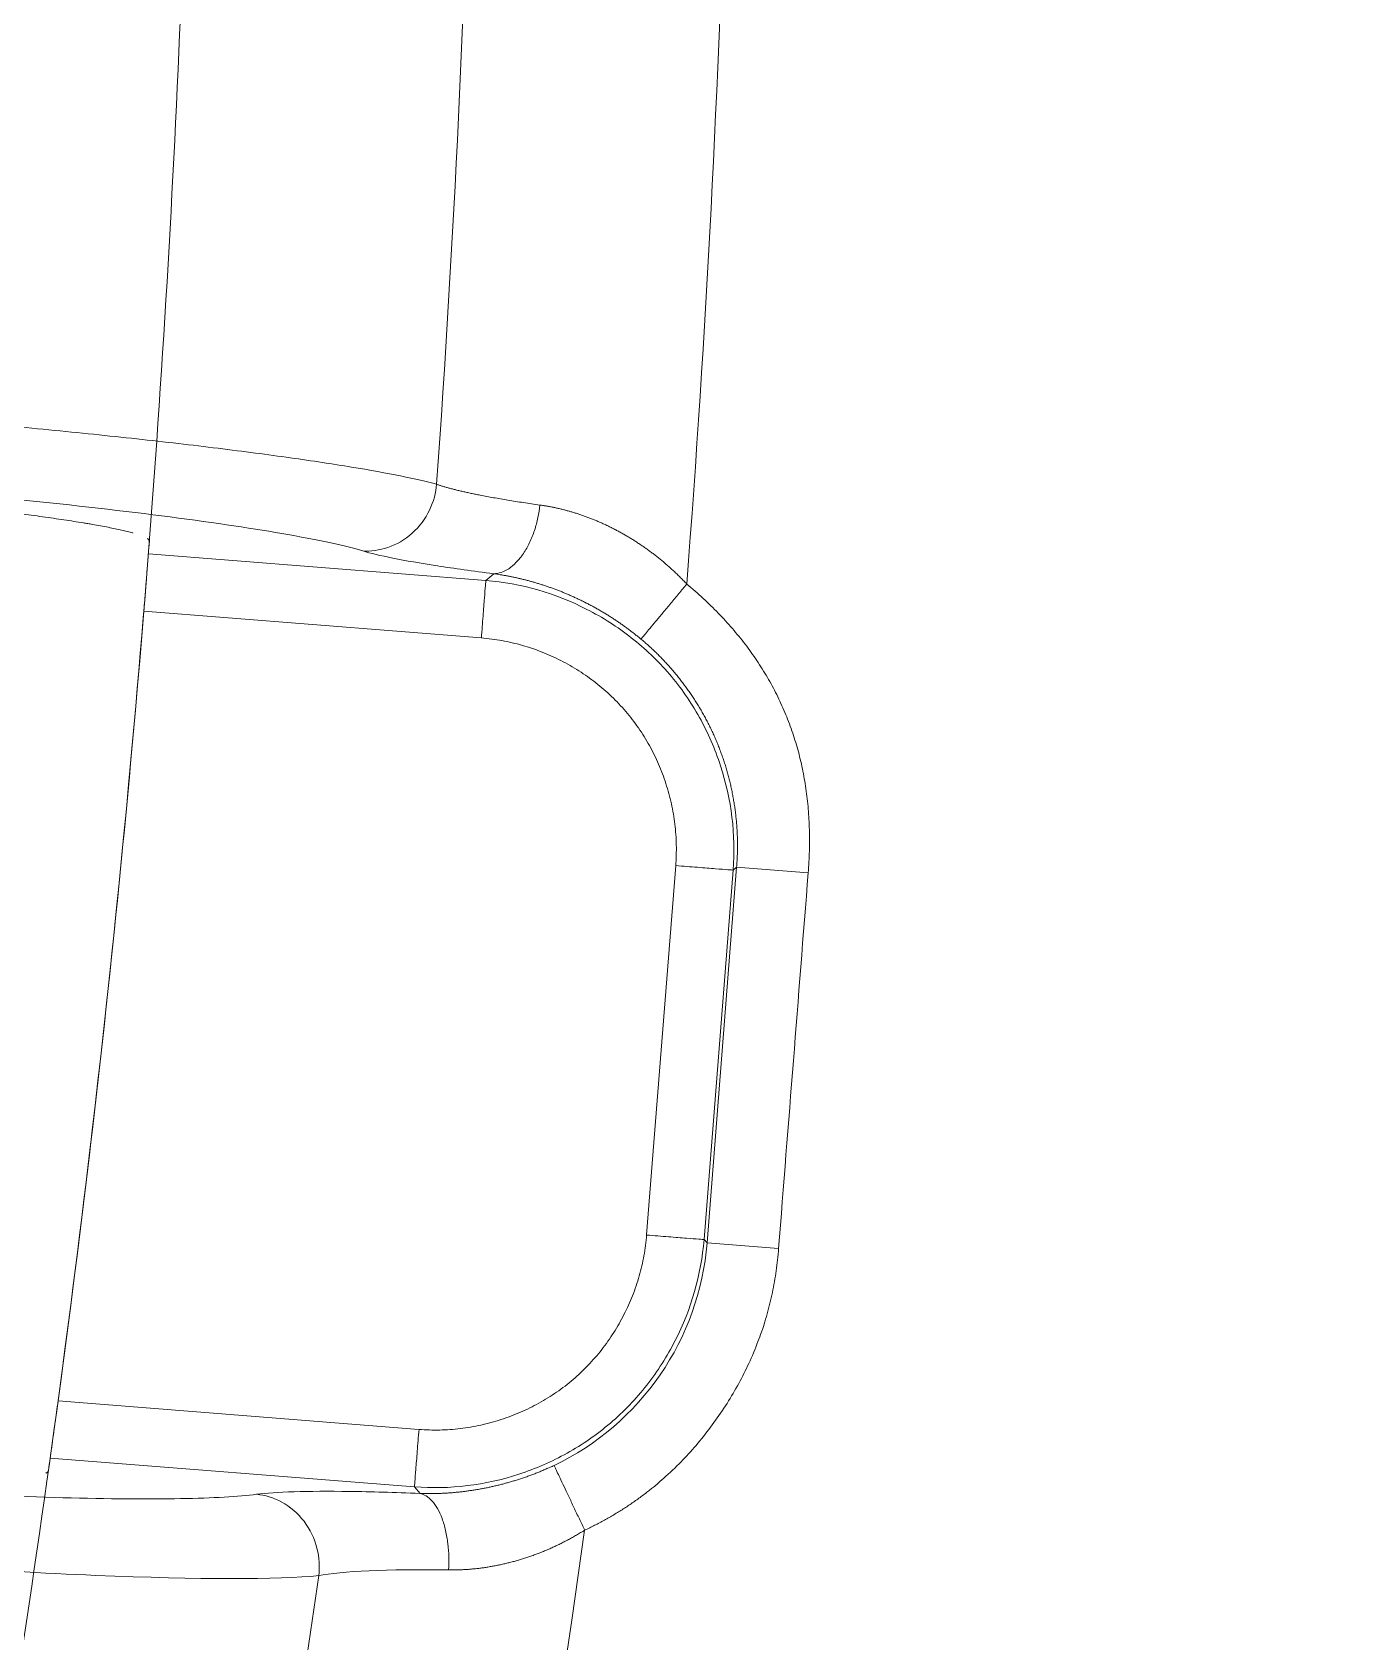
# Model space of a CAD drawing. Header units: millimetres. Extents: x 54 to 845, y 135 to 830.
# Drawn here: x 730.67 to 745.24, y 424.56 to 442.45 of the extents above; entities that cross this region are included whole.
import ezdxf

# ---------------------------------------------------------------- set-up
doc = ezdxf.new("R2010")
doc.units = ezdxf.units.MM
doc.layers.add('core', color=7, linetype='Continuous', lineweight=20)
doc.layers.add('part', color=7, linetype='Continuous', lineweight=20)

# ---------------------------------------------------------------- blocks, each defined once
blk = doc.blocks.new('电热管')
at = {"layer": 'part', "color": 6, "lineweight": 18}
blk.add_open_spline([(-1.624, 8.502), (-2.27, 9.47), (-3.712, 11.217), (-6.387, 13.321), (-9.315, 14.84), (-12.344, 15.8), (-15.328, 16.261), (-18.157, 16.3), (-20.753, 16.017), (-23.269, 15.461), (-25.688, 14.645), (-28.063, 13.55), (-30.646, 12.028), (-33.388, 9.916), (-36.122, 7.111), (-38.455, 3.936), (-40.355, 0.466), (-41.793, -3.236), (-42.76, -7.102), (-43.248, -11.063), (-43.262, -15.053), (-42.818, -19.01), (-41.935, -22.885), (-40.635, -26.64), (-38.94, -30.243), (-36.873, -33.654), (-34.2, -37.19), (-30.826, -40.713), (-26.685, -44.036), (-22.162, -46.813), (-17.326, -49.01), (-12.253, -50.613), (-7.023, -51.606), (-1.718, -51.986), (3.587, -51.767), (8.832, -50.96), (13.962, -49.588), (18.923, -47.674), (24.445, -44.841), (30.298, -40.813), (36.111, -35.344), (41.059, -29.085), (45.052, -22.172), (48.037, -14.76), (49.962, -7.007), (50.822, 0.927), (50.618, 8.9), (49.377, 16.783), (47.132, 24.448), (43.936, 31.769), (39.861, 38.634), (34.978, 44.942), (29.378, 50.62), (23.139, 55.596), (16.358, 59.813), (9.136, 63.224), (1.575, 65.786), (-6.218, 67.49), (-14.149, 68.318), (-22.126, 68.277), (-30.058, 67.378), (-37.85, 65.635), (-45.414, 63.083), (-52.669, 59.761), (-59.537, 55.71), (-65.96, 50.985), (-71.876, 45.635), (-77.232, 39.718), (-81.982, 33.303), (-86.081, 26.454), (-89.496, 19.244), (-92.209, 11.746), (-94.197, 4.026), (-95.45, -3.848), (-95.971, -11.808), (-95.754, -19.784), (-94.807, -27.707), (-93.15, -35.511), (-90.8, -43.132), (-87.78, -50.508), (-84.124, -57.59), (-79.863, -64.327), (-75.028, -70.669), (-69.666, -76.573), (-63.171, -82.602), (-55.397, -88.494), (-46.258, -93.932), (-36.577, -98.326), (-26.471, -101.627), (-16.065, -103.819), (-5.481, -104.873), (5.154, -104.793), (15.718, -103.595), (26.093, -101.291), (36.172, -97.928), (45.854, -93.547), (55.037, -88.194), (63.635, -81.943), (71.56, -74.861), (78.735, -67.024), (85.102, -58.523), (90.603, -49.44), (95.193, -39.863), (98.842, -29.887), (101.515, -19.606), (103.196, -9.118), (103.883, 1.478), (103.571, 12.089), (102.27, 22.621), (100.007, 32.989), (96.799, 43.107), (92.677, 52.889), (87.69, 62.259), (81.881, 71.14), (75.299, 79.461), (68.01, 87.164), (60.071, 94.194), (51.542, 100.497), (42.497, 106.035), (33.006, 110.771), (23.142, 114.667), (12.983, 117.703), (2.607, 119.867), (-7.913, 121.143), (-18.501, 121.527), (-29.085, 121.027), (-39.592, 119.65), (-49.948, 117.404), (-60.083, 114.315), (-69.931, 110.412), (-79.425, 105.718), (-88.504, 100.271), (-97.117, 94.116), (-105.209, 87.292), (-112.73, 79.84), (-119.637, 71.817), (-125.892, 63.277), (-131.456, 54.274), (-136.295, 44.864), (-140.391, 35.11), (-143.723, 25.073), (-146.268, 14.809), (-148.021, 4.379), (-148.977, -6.154), (-149.132, -16.728), (-148.485, -27.282), (-147.048, -37.755), (-144.836, -48.09), (-141.861, -58.229), (-138.14, -68.117), (-133.702, -77.703), (-128.575, -86.94), (-122.786, -95.776), (-116.366, -104.165), (-109.358, -112.066), (-101.802, -119.442), (-93.737, -126.253), (-85.205, -132.465), (-76.255, -138.056), (-66.933, -142.999), (-57.284, -147.27), (-47.357, -150.849), (-37.207, -153.725), (-26.882, -155.888), (-16.433, -157.326), (-5.913, -158.034), (4.628, -158.017), (15.141, -157.279), (25.58, -155.824), (35.894, -153.657), (46.037, -150.796), (55.963, -147.258), (65.627, -143.061), (74.983, -138.222), (84.593, -132.408), (94.326, -125.5), (104.016, -117.392), (113.029, -108.539), (121.317, -99.004), (128.834, -88.852), (135.529, -78.143), (141.367, -66.947), (146.321, -55.338), (150.363, -43.383), (153.471, -31.154), (155.636, -18.725), (156.848, -6.166), (157.099, 6.446), (156.397, 19.037), (154.751, 31.537), (152.169, 43.874), (148.675, 55.981), (144.292, 67.794), (139.042, 79.248), (132.96, 90.281), (126.088, 100.837), (118.46, 110.857), (110.122, 120.289), (101.179, 129.036), (91.806, 136.972), (82.202, 144.01), (72.528, 150.153), (62.872, 155.45), (53.314, 159.954), (45.026, 163.277), (38.059, 165.708), (32.384, 167.474), (26.537, 169.084), (20.175, 170.601), (12.966, 172.027), (4.823, 173.269), (-4.25, 174.204), (-13.494, 174.662), (-22.773, 174.64), (-31.956, 174.163), (-41.657, 173.144), (-51.835, 171.5), (-62.44, 169.147), (-73.41, 165.997), (-84.669, 161.964), (-96.131, 156.972), (-107.697, 150.949), (-118.575, 144.242), (-128.704, 136.994), (-138.056, 129.351), (-147.148, 120.864), (-155.885, 111.517), (-164.174, 101.315), (-171.922, 90.267), (-179.028, 78.392), (-185.38, 65.72), (-190.576, 53.033), (-194.706, 40.493), (-197.076, 31.307), (-198.427, 24.992), (-199.044, 21.83), (-199.557, 18.964), (-199.963, 16.469), (-200.312, 14.167), (-200.522, 12.66), (-200.625, 11.885)], degree=3, knots=[0, 0, 0, 0, 0.001584, 0.003143, 0.004662, 0.006125, 0.007517, 0.008823, 0.010028, 0.011121, 0.012381, 0.013552, 0.014733, 0.01652, 0.018321, 0.020134, 0.021952, 0.023778, 0.025612, 0.027449, 0.029286, 0.031118, 0.032944, 0.034772, 0.036604, 0.038441, 0.040279, 0.042726, 0.045167, 0.047603, 0.050047, 0.052495, 0.054945, 0.057393, 0.059835, 0.062274, 0.064718, 0.067166, 0.069616, 0.073287, 0.076953, 0.080614, 0.084284, 0.087957, 0.09163, 0.095298, 0.098961, 0.102631, 0.106304, 0.109978, 0.113651, 0.117318, 0.120984, 0.124656, 0.128331, 0.132005, 0.135679, 0.139349, 0.143016, 0.146686, 0.15036, 0.154035, 0.15771, 0.161382, 0.165052, 0.16872, 0.172392, 0.176066, 0.179741, 0.183415, 0.187088, 0.190759, 0.194427, 0.198098, 0.201771, 0.205445, 0.209119, 0.212792, 0.216465, 0.220134, 0.223803, 0.227473, 0.231146, 0.234819, 0.238492, 0.243388, 0.248282, 0.253171, 0.258063, 0.262957, 0.267852, 0.272747, 0.27764, 0.282531, 0.287419, 0.29231, 0.297203, 0.302096, 0.306988, 0.311879, 0.316768, 0.321655, 0.326544, 0.331434, 0.336325, 0.341215, 0.346103, 0.35099, 0.355875, 0.360761, 0.365648, 0.370535, 0.375423, 0.380309, 0.385194, 0.390077, 0.394959, 0.399842, 0.404726, 0.40961, 0.414494, 0.419377, 0.424258, 0.429138, 0.434016, 0.438896, 0.443776, 0.448656, 0.453536, 0.458415, 0.463293, 0.468169, 0.473043, 0.477919, 0.482795, 0.487671, 0.492547, 0.497421, 0.502295, 0.507168, 0.512038, 0.516909, 0.52178, 0.526652, 0.531523, 0.536393, 0.541263, 0.546132, 0.550999, 0.555864, 0.560731, 0.565597, 0.570463, 0.575329, 0.580194, 0.585059, 0.589922, 0.594783, 0.599644, 0.604505, 0.609366, 0.614227, 0.619087, 0.623947, 0.628806, 0.633663, 0.638519, 0.643374, 0.64823, 0.653085, 0.65794, 0.662795, 0.667649, 0.672502, 0.677354, 0.683173, 0.688992, 0.694811, 0.70063, 0.706448, 0.712265, 0.718081, 0.723895, 0.729707, 0.735518, 0.74133, 0.747141, 0.752951, 0.758761, 0.764568, 0.770373, 0.776177, 0.781981, 0.787785, 0.793589, 0.799391, 0.805192, 0.810991, 0.816788, 0.822479, 0.827964, 0.833244, 0.838318, 0.843187, 0.84785, 0.850661, 0.853392, 0.856069, 0.859047, 0.862435, 0.866232, 0.870436, 0.875046, 0.879026, 0.883265, 0.88776, 0.892511, 0.897517, 0.902776, 0.908287, 0.914047, 0.920055, 0.926309, 0.931706, 0.937271, 0.943002, 0.948897, 0.954953, 0.96117, 0.967545, 0.974076, 0.980758, 0.986489, 0.992324, 0.99387, 0.995421, 0.99678, 0.997896, 0.998918, 1, 1, 1, 1], dxfattribs=at)

msp = doc.modelspace()

# ---------------------------------------------------------------- linework, layer by layer
at = {"layer": 'core', "lineweight": 13}
for p, q in [((731.961, 436.65), (735.712, 436.355)), ((735.712, 436.355), (735.8, 436.43)), ((738.46, 433.136), (738.137, 429.03)), ((738.17, 428.992), (738.499, 433.169)), ((738.499, 433.169), (738.46, 433.136)), ((739.294, 433.106), (738.499, 433.169)), ((738.137, 429.03), (738.17, 428.992)), ((738.17, 428.992), (738.965, 428.929)), ((734.918, 426.282), (730.87, 426.601)), ((734.981, 426.208), (734.918, 426.282))]:
    msp.add_line(p, q, dxfattribs=at)
at = {"layer": 'core', "lineweight": 18}
for p, q in [((735.661, 435.717), (731.911, 436.012)), ((737.499, 429.081), (737.822, 433.186)), ((730.958, 427.236), (734.968, 426.92))]:
    msp.add_line(p, q, dxfattribs=at)
for centre, radius, start, end in [((559.684, 454.996), 201.12, 180, 0), ((567.288, 449.448), 165.17, 352.27152, 355.33421)]:
    msp.add_arc(centre, radius, start, end, dxfattribs=at)
at = {"layer": 'core', "lineweight": 13}
for points, knots in [([(737.945, 436.315), (738.372, 441.877), (738.527, 447.462), (738.298, 458.609), (737.916, 464.171), (736.944, 472.446), (736.36, 476.566), (735.63, 480.651), (735.111, 483.366), (734.836, 484.718), (733.381, 491.458), (731.965, 496.773), (729.464, 504.648), (728.567, 507.257), (726.648, 512.439), (725.625, 515.013), (722.365, 522.679), (719.937, 527.715), (711.964, 542.427), (699.488, 560.997), (683.733, 576.934), (666.633, 591.286), (657.409, 597.67), (642.854, 605.874), (637.884, 608.38), (631.526, 611.225), (630.247, 611.779), (627.676, 612.859), (623.8, 614.435), (619.876, 615.877), (615.931, 617.226), (614.612, 617.661), (611.97, 618.498), (607.997, 619.707), (598.664, 622.204), (590.56, 623.791), (585.114, 624.608)], [0, 0, 0, 0, 0.0625, 0.0625, 0.125, 0.125, 0.15625, 0.171875, 0.171875, 0.1875, 0.1875, 0.25, 0.25, 0.28125, 0.28125, 0.3125, 0.3125, 0.375, 0.375, 0.5, 0.625, 0.625, 0.75, 0.75, 0.8125, 0.8125, 0.828125, 0.828125, 0.84375, 0.875, 0.875, 0.890625, 0.890625, 0.90625, 0.9375, 1, 1, 1, 1]), ([(735.165, 437.424), (735.554, 442.859), (735.678, 448.315), (735.405, 459.208), (735.007, 464.644), (734.023, 472.737), (733.435, 476.768), (732.705, 480.766), (732.187, 483.423), (731.913, 484.748), (731.043, 488.708), (730.402, 491.33), (728.996, 496.541), (728.23, 499.13), (724.094, 511.998), (719.792, 522.042), (709.384, 541.147), (691.066, 568.333), (665.69, 589.653), (637.352, 605.735), (627.412, 610.221), (606.891, 617.346), (596.31, 619.984), (585.583, 621.649)], [0, 0, 0, 0, 0.0625, 0.0625, 0.125, 0.125, 0.15625, 0.171875, 0.171875, 0.1875, 0.1875, 0.21875, 0.21875, 0.25, 0.25, 0.375, 0.375, 0.5, 0.75, 0.75, 0.875, 0.875, 1, 1, 1, 1]), ([(735.165, 437.424), (734.95, 437.483), (734.468, 437.58), (733.559, 437.718), (732.752, 437.824), (731.844, 437.929), (730.865, 438.03), (729.836, 438.126), (728.423, 438.243), (726.652, 438.363), (725.374, 438.422), (723.656, 438.478), (722.777, 438.473), (722.334, 438.424)], [0, 0, 0, 0, 0.125, 0.1875, 0.25, 0.3125, 0.375, 0.4375, 0.5, 0.625, 0.75, 0.75, 1, 1, 1, 1]), ([(734.343, 436.683), (734.432, 436.678), (734.625, 436.7), (734.908, 436.863), (735.106, 437.132), (735.157, 437.331), (735.165, 437.424)], [0, 0, 0, 0, 0.247789, 0.498489, 0.74919, 1, 1, 1, 1]), ([(735.8, 436.43), (735.826, 436.431), (735.853, 436.435), (735.909, 436.454), (735.938, 436.467), (735.995, 436.505), (736.023, 436.529), (736.078, 436.585), (736.105, 436.618), (736.155, 436.692), (736.178, 436.733), (736.219, 436.819), (736.237, 436.865), (736.268, 436.958), (736.281, 437.006), (736.301, 437.101), (736.308, 437.148), (736.313, 437.193)], [0, 0, 0, 0, 0.125, 0.125, 0.25, 0.25, 0.375, 0.375, 0.5, 0.5, 0.625, 0.625, 0.75, 0.75, 0.875, 0.875, 1, 1, 1, 1]), ([(735.662, 435.716), (735.668, 435.801), (735.675, 435.883), (735.686, 436.033), (735.692, 436.101), (735.701, 436.215), (735.704, 436.262), (735.71, 436.328), (735.711, 436.348), (735.712, 436.355)], [0, 0, 0, 0, 0.25, 0.25, 0.5, 0.5, 0.75, 0.75, 1, 1, 1, 1]), ([(738.46, 433.136), (738.491, 433.528), (738.416, 434.121), (738.102, 434.842), (737.767, 435.327), (737.34, 435.734), (736.678, 436.156), (736.104, 436.323), (735.712, 436.355)], [0, 0, 0, 0, 0.25, 0.375, 0.5, 0.625, 0.75, 1, 1, 1, 1]), ([(737.436, 435.703), (737.439, 435.707), (737.444, 435.713), (737.46, 435.733), (737.471, 435.746), (737.499, 435.779), (737.515, 435.799), (737.555, 435.846), (737.577, 435.873), (737.626, 435.932), (737.652, 435.963), (737.708, 436.03), (737.737, 436.066), (737.797, 436.137), (737.827, 436.173), (737.887, 436.245), (737.917, 436.281), (737.945, 436.315)], [0, 0, 0, 0, 0.125, 0.125, 0.25, 0.25, 0.375, 0.375, 0.5, 0.5, 0.625, 0.625, 0.75, 0.75, 0.875, 0.875, 1, 1, 1, 1]), ([(738.499, 433.169), (738.499, 433.178), (738.501, 433.197), (738.503, 433.226), (738.504, 433.254), (738.506, 433.282), (738.507, 433.311), (738.508, 433.339), (738.508, 433.368), (738.508, 433.396), (738.508, 433.425), (738.508, 433.454), (738.507, 433.482), (738.507, 433.511), (738.506, 433.539), (738.504, 433.568), (738.502, 433.597), (738.501, 433.625), (738.498, 433.654), (738.496, 433.683), (738.493, 433.711), (738.49, 433.74), (738.487, 433.768), (738.482, 433.807), (738.475, 433.854), (738.466, 433.91), (738.456, 433.967), (738.445, 434.023), (738.433, 434.078), (738.42, 434.134), (738.405, 434.189), (738.39, 434.243), (738.374, 434.298), (738.357, 434.351), (738.338, 434.405), (738.319, 434.458), (738.299, 434.51), (738.278, 434.562), (738.256, 434.614), (738.233, 434.665), (738.209, 434.716), (738.184, 434.766), (738.158, 434.815), (738.131, 434.864), (738.104, 434.912), (738.076, 434.96), (738.046, 435.007), (738.016, 435.054), (737.986, 435.1), (737.954, 435.145), (737.921, 435.189), (737.888, 435.233), (737.854, 435.276), (737.82, 435.319), (737.784, 435.361), (737.748, 435.402), (737.711, 435.442), (737.674, 435.482), (737.636, 435.521), (737.597, 435.559), (737.558, 435.596), (737.518, 435.633), (737.477, 435.668), (737.45, 435.692), (737.436, 435.703)], [0, 0, 0, 0, 0.009946, 0.019899, 0.029859, 0.039826, 0.0498, 0.059782, 0.06977, 0.079766, 0.089769, 0.099779, 0.109796, 0.11982, 0.129852, 0.13989, 0.149936, 0.15999, 0.17005, 0.180118, 0.190192, 0.200275, 0.210364, 0.220461, 0.240539, 0.260586, 0.280601, 0.300586, 0.320539, 0.340461, 0.360352, 0.380212, 0.400042, 0.419841, 0.439609, 0.459347, 0.479054, 0.498731, 0.518378, 0.537995, 0.557582, 0.577138, 0.596665, 0.616162, 0.63563, 0.655067, 0.674476, 0.693855, 0.713204, 0.732525, 0.751816, 0.771079, 0.790312, 0.809517, 0.828693, 0.84784, 0.866959, 0.886049, 0.905111, 0.924145, 0.943151, 0.962128, 0.981078, 1, 1, 1, 1]), ([(738.46, 433.136), (738.454, 433.136), (738.434, 433.138), (738.367, 433.143), (738.321, 433.147), (738.207, 433.156), (738.139, 433.161), (737.989, 433.173), (737.907, 433.18), (737.822, 433.186)], [0, 0, 0, 0, 0.25, 0.25, 0.5, 0.5, 0.75, 0.75, 1, 1, 1, 1]), ([(734.918, 426.282), (735.31, 426.251), (735.904, 426.326), (736.624, 426.64), (737.109, 426.975), (737.516, 427.401), (737.938, 428.064), (738.105, 428.638), (738.137, 429.03)], [0, 0, 0, 0, 0.25, 0.375, 0.5, 0.625, 0.75, 1, 1, 1, 1]), ([(737.499, 429.08), (737.583, 429.074), (737.666, 429.067), (737.815, 429.055), (737.883, 429.05), (737.997, 429.041), (738.044, 429.037), (738.11, 429.032), (738.131, 429.031), (738.137, 429.03)], [0, 0, 0, 0, 0.25, 0.25, 0.5, 0.5, 0.75, 0.75, 1, 1, 1, 1]), ([(734.918, 426.282), (734.919, 426.288), (734.92, 426.308), (734.926, 426.375), (734.929, 426.421), (734.938, 426.535), (734.944, 426.603), (734.955, 426.753), (734.962, 426.835), (734.969, 426.92)], [0, 0, 0, 0, 0.25, 0.25, 0.5, 0.5, 0.75, 0.75, 1, 1, 1, 1]), ([(736.47, 426.52), (736.472, 426.516), (736.475, 426.509), (736.486, 426.486), (736.493, 426.471), (736.512, 426.431), (736.523, 426.408), (736.549, 426.352), (736.564, 426.321), (736.597, 426.252), (736.614, 426.215), (736.652, 426.136), (736.671, 426.094), (736.711, 426.01), (736.731, 425.967), (736.771, 425.883), (736.791, 425.841), (736.81, 425.8)], [0, 0, 0, 0, 0.125, 0.125, 0.25, 0.25, 0.375, 0.375, 0.5, 0.5, 0.625, 0.625, 0.75, 0.75, 0.875, 0.875, 1, 1, 1, 1]), ([(721.01, 426.41), (721.224, 426.349), (721.703, 426.248), (722.612, 426.102), (723.42, 425.988), (724.331, 425.874), (725.31, 425.764), (726.34, 425.659), (727.754, 425.529), (729.525, 425.393), (730.803, 425.322), (732.522, 425.251), (733.406, 425.249), (733.855, 425.295)], [0, 0, 0, 0, 0.125, 0.1875, 0.25, 0.3125, 0.375, 0.4375, 0.5, 0.625, 0.75, 0.75, 1, 1, 1, 1]), ([(733.855, 425.295), (733.866, 425.39), (733.862, 425.495), (733.808, 425.706), (733.759, 425.81), (733.623, 425.988), (733.536, 426.061), (733.353, 426.162), (733.255, 426.19), (733.164, 426.199)], [0, 0, 0, 0, 0.25, 0.25, 0.5, 0.5, 0.75, 0.75, 1, 1, 1, 1]), ([(734.981, 426.208), (735.003, 426.204), (735.025, 426.195), (735.07, 426.168), (735.092, 426.149), (735.134, 426.102), (735.155, 426.074), (735.193, 426.008), (735.21, 425.97), (735.241, 425.888), (735.254, 425.843), (735.275, 425.749), (735.284, 425.7), (735.295, 425.601), (735.299, 425.551), (735.301, 425.453), (735.3, 425.405), (735.297, 425.359)], [0, 0, 0, 0, 0.125, 0.125, 0.25, 0.25, 0.375, 0.375, 0.5, 0.5, 0.625, 0.625, 0.75, 0.75, 0.875, 0.875, 1, 1, 1, 1]), ([(544.151, 284.991), (554.722, 282.917), (571.16, 281.418), (593.183, 282.814), (615.535, 286.654), (641.937, 295.58), (671.446, 312.977), (692.31, 332.042), (706.513, 349.65), (718.878, 368.67), (730.191, 393.598), (735.324, 415.146), (736.81, 425.8)], [0, 0, 0, 0, 0.120514, 0.183763, 0.247011, 0.373509, 0.500006, 0.626503, 0.689752, 0.753001, 0.879498, 1, 1, 1, 1]), ([(545.583, 287.622), (556.272, 285.59), (567.169, 284.704), (588.912, 285.181), (599.758, 286.545), (620.933, 291.482), (631.263, 295.054), (650.974, 304.201), (679.12, 320.929), (701.326, 345.643), (717.912, 373.644), (722.503, 383.527), (729.697, 403.989), (732.3, 414.568), (733.855, 425.295)], [0, 0, 0, 0, 0.125, 0.125, 0.25, 0.25, 0.375, 0.375, 0.5, 0.75, 0.75, 0.875, 0.875, 1, 1, 1, 1])]:
    msp.add_open_spline(points, degree=3, knots=knots, dxfattribs=at)
for points, degree in [([(356.605, 454.996), (356.605, 451.674), (356.769, 445.028), (357.502, 435.083), (358.723, 425.187), (360.427, 415.362), (362.612, 405.633), (365.272, 396.022), (368.4, 386.554), (371.988, 377.25), (376.029, 368.134), (380.513, 359.227), (385.428, 350.551), (390.762, 342.127), (396.504, 333.974), (402.639, 326.113), (409.152, 318.562), (416.028, 311.341), (423.25, 304.465), (430.8, 297.952), (438.662, 291.817), (446.814, 286.075), (455.239, 280.74), (463.915, 275.825), (472.822, 271.342), (481.938, 267.301), (491.241, 263.712), (500.71, 260.584), (510.32, 257.925), (520.049, 255.74), (529.874, 254.035), (539.771, 252.815), (549.715, 252.081), (559.684, 251.836), (569.653, 252.081), (579.597, 252.815), (589.494, 254.035), (599.319, 255.74), (609.048, 257.925), (618.658, 260.584), (628.127, 263.712), (637.43, 267.301), (646.546, 271.342), (655.453, 275.825), (664.129, 280.74), (672.554, 286.075), (680.706, 291.817), (688.567, 297.952), (696.118, 304.465), (703.34, 311.341), (710.216, 318.562), (716.729, 326.113), (722.864, 333.974), (728.605, 342.127), (733.94, 350.551), (738.855, 359.227), (743.339, 368.134), (747.379, 377.25), (750.968, 386.554), (754.096, 396.022), (756.756, 405.633), (758.94, 415.362), (760.645, 425.187), (761.866, 435.083), (762.599, 445.028), (762.763, 451.674), (762.763, 454.996)], 3), ([(737.945, 436.315), (739.452, 435.063), (739.294, 433.106)], 2), ([(738.965, 428.929), (739.075, 430.321), (739.185, 431.714), (739.294, 433.106)], 3), ([(738.965, 428.929), (738.888, 427.925), (737.719, 426.227), (736.81, 425.8)], 2), ([(733.855, 425.295), (734.101, 425.345), (734.622, 425.368), (735.297, 425.359)], 3)]:
    msp.add_open_spline(points, degree=degree, dxfattribs=at)
at = {"layer": 'core', "lineweight": 18}
for points in [[(734.343, 436.683), (734.15, 436.741), (733.594, 436.862), (732.266, 437.062), (730.566, 437.256), (728.673, 437.427), (726.785, 437.553), (725.097, 437.624), (723.78, 437.633), (723.226, 437.601), (723.03, 437.574)], [(731.972, 436.791), (731.969, 436.744), (731.965, 436.697), (731.961, 436.65)], [(735.8, 436.43), (735.569, 436.459), (735.152, 436.517), (734.652, 436.604), (734.429, 436.657), (734.343, 436.683)], [(738.17, 428.992), (738.087, 427.93), (737.43, 426.974), (736.47, 426.52)], [(721.826, 427.093), (722.015, 427.035), (722.563, 426.915), (723.883, 426.716), (725.581, 426.521), (727.477, 426.35), (729.372, 426.224), (731.07, 426.151), (732.401, 426.141), (732.964, 426.173), (733.164, 426.199)], [(730.87, 426.601), (730.864, 426.554), (730.857, 426.507), (730.851, 426.461)], [(733.164, 426.199), (733.269, 426.213), (733.544, 426.232), (734.174, 426.235), (734.693, 426.22), (734.981, 426.208)]]:
    msp.add_open_spline(points, degree=3, dxfattribs=at)
for points, knots in [([(731.79, 436.882), (731.789, 436.882), (731.787, 436.883), (731.768, 436.888), (731.749, 436.893), (731.687, 436.909), (731.642, 436.919), (731.543, 436.94), (731.489, 436.951), (731.4, 436.967), (731.369, 436.973), (731.322, 436.981), (731.306, 436.984), (731.272, 436.99), (731.256, 436.992), (731.17, 437.006), (731.098, 437.018), (730.947, 437.04), (730.868, 437.052), (730.704, 437.074), (730.618, 437.086), (730.506, 437.1), (730.483, 437.102), (730.438, 437.108), (730.414, 437.111), (730.345, 437.119), (730.298, 437.125), (730.156, 437.142), (730.059, 437.152), (729.861, 437.174), (729.76, 437.184), (729.606, 437.2), (729.528, 437.207), (729.449, 437.215), (729.396, 437.22), (729.37, 437.222), (729.237, 437.235), (729.13, 437.244), (728.916, 437.263), (728.809, 437.271), (728.594, 437.288), (728.487, 437.297), (728.325, 437.308), (728.271, 437.312), (728.163, 437.319), (728.11, 437.323), (727.845, 437.34), (727.639, 437.352), (727.39, 437.364), (727.34, 437.367), (727.266, 437.37), (727.242, 437.371), (727.193, 437.373), (727.169, 437.374), (727.049, 437.379), (726.957, 437.383), (726.777, 437.388), (726.691, 437.391), (726.524, 437.394), (726.444, 437.395), (726.347, 437.396), (726.328, 437.396), (726.29, 437.397), (726.235, 437.397), (726.182, 437.397), (726.079, 437.396), (726.014, 437.395), (725.895, 437.392), (725.839, 437.39), (725.762, 437.386), (725.738, 437.384), (725.702, 437.382), (725.691, 437.381), (725.669, 437.379), (725.658, 437.379), (725.606, 437.374), (725.569, 437.37), (725.504, 437.36), (725.477, 437.355), (725.444, 437.347), (725.434, 437.344), (725.418, 437.338), (725.411, 437.334), (725.394, 437.324), (725.389, 437.317), (725.389, 437.309)], [0, 0, 0, 0, 0.001279, 0.001279, 0.0188, 0.0188, 0.053843, 0.053843, 0.088886, 0.088886, 0.106408, 0.106408, 0.115168, 0.115168, 0.123929, 0.123929, 0.158972, 0.158972, 0.194015, 0.194015, 0.229058, 0.229058, 0.237818, 0.237818, 0.246579, 0.246579, 0.2641, 0.2641, 0.299143, 0.299143, 0.334186, 0.334186, 0.351707, 0.360468, 0.360468, 0.369229, 0.369229, 0.404272, 0.404272, 0.439315, 0.439315, 0.474357, 0.474357, 0.491879, 0.491879, 0.5094, 0.5094, 0.579486, 0.579486, 0.597007, 0.597007, 0.605768, 0.605768, 0.614529, 0.614529, 0.649572, 0.649572, 0.684614, 0.684614, 0.719657, 0.719657, 0.728418, 0.728418, 0.737179, 0.7547, 0.7547, 0.789743, 0.789743, 0.824786, 0.824786, 0.842307, 0.842307, 0.851068, 0.851068, 0.859829, 0.859829, 0.894871, 0.894871, 0.929914, 0.929914, 0.947436, 0.947436, 0.964957, 0.964957, 1, 1, 1, 1]), ([(736.313, 437.193), (736.319, 437.192), (736.332, 437.19), (736.352, 437.188), (736.371, 437.184), (736.39, 437.181), (736.41, 437.178), (736.429, 437.174), (736.449, 437.17), (736.468, 437.166), (736.488, 437.162), (736.508, 437.158), (736.527, 437.153), (736.547, 437.149), (736.567, 437.144), (736.587, 437.139), (736.607, 437.133), (736.627, 437.128), (736.647, 437.122), (736.666, 437.117), (736.686, 437.111), (736.706, 437.104), (736.726, 437.098), (736.746, 437.091), (736.766, 437.085), (736.786, 437.078), (736.806, 437.071), (736.826, 437.063), (736.846, 437.056), (736.866, 437.048), (736.886, 437.041), (736.906, 437.033), (736.926, 437.024), (736.946, 437.016), (736.966, 437.007), (736.986, 436.999), (737.006, 436.99), (737.026, 436.981), (737.046, 436.972), (737.066, 436.962), (737.086, 436.952), (737.106, 436.943), (737.126, 436.933), (737.145, 436.922), (737.165, 436.912), (737.185, 436.902), (737.205, 436.891), (737.224, 436.88), (737.244, 436.869), (737.263, 436.858), (737.283, 436.846), (737.302, 436.835), (737.322, 436.823), (737.341, 436.811), (737.361, 436.799), (737.38, 436.786), (737.399, 436.774), (737.418, 436.761), (737.438, 436.748), (737.457, 436.735), (737.476, 436.722), (737.495, 436.709), (737.514, 436.695), (737.532, 436.681), (737.551, 436.667), (737.57, 436.653), (737.589, 436.639), (737.607, 436.624), (737.626, 436.61), (737.644, 436.595), (737.662, 436.58), (737.681, 436.565), (737.699, 436.549), (737.717, 436.534), (737.735, 436.518), (737.753, 436.502), (737.771, 436.486), (737.789, 436.47), (737.807, 436.453), (737.824, 436.437), (737.842, 436.42), (737.859, 436.403), (737.877, 436.386), (737.894, 436.368), (737.911, 436.351), (737.928, 436.333), (737.94, 436.321), (737.945, 436.315)], [0, 0, 0, 0, 0.011762, 0.023509, 0.035242, 0.046961, 0.058667, 0.070362, 0.082044, 0.093715, 0.105375, 0.117025, 0.128666, 0.140297, 0.15192, 0.163535, 0.175142, 0.186743, 0.198337, 0.209925, 0.221507, 0.233085, 0.244658, 0.256228, 0.267794, 0.279357, 0.290917, 0.302476, 0.314033, 0.325589, 0.337145, 0.348701, 0.360258, 0.371815, 0.383375, 0.394936, 0.4065, 0.418067, 0.429637, 0.441212, 0.452792, 0.464376, 0.475966, 0.487563, 0.499166, 0.510776, 0.522394, 0.534021, 0.545656, 0.557301, 0.568956, 0.580621, 0.592297, 0.603985, 0.615684, 0.627397, 0.639123, 0.650862, 0.662616, 0.674385, 0.68617, 0.697971, 0.709788, 0.721623, 0.733476, 0.745347, 0.757237, 0.769147, 0.781077, 0.793028, 0.805001, 0.816996, 0.829013, 0.841054, 0.853119, 0.865209, 0.877324, 0.889464, 0.901631, 0.913826, 0.926048, 0.938298, 0.950578, 0.962887, 0.975227, 0.987598, 1, 1, 1, 1]), ([(731.972, 436.791), (731.973, 436.798), (731.969, 436.806), (731.957, 436.817), (731.953, 436.819), (731.949, 436.822)], [0, 0, 0, 0, 0.768934, 0.768934, 1, 1, 1, 1]), ([(731.961, 436.65), (731.961, 436.647), (731.96, 436.634), (731.958, 436.607), (731.956, 436.582), (731.955, 436.573), (731.954, 436.553), (731.953, 436.542), (731.95, 436.508), (731.948, 436.482), (731.945, 436.447), (731.945, 436.439), (731.944, 436.424), (731.942, 436.401), (731.94, 436.377), (731.936, 436.327), (731.933, 436.292), (731.929, 436.235), (731.927, 436.216), (731.924, 436.177), (731.922, 436.157), (731.917, 436.096), (731.914, 436.055), (731.911, 436.012)], [0, 0, 0, 0, 0.125, 0.25, 0.25, 0.3125, 0.3125, 0.375, 0.375, 0.5, 0.5, 0.53125, 0.53125, 0.5625, 0.625, 0.625, 0.75, 0.75, 0.8125, 0.8125, 0.875, 0.875, 1, 1, 1, 1]), ([(737.436, 435.703), (737.43, 435.708), (737.419, 435.717), (737.402, 435.731), (737.384, 435.745), (737.367, 435.759), (737.35, 435.772), (737.332, 435.786), (737.315, 435.799), (737.297, 435.812), (737.279, 435.825), (737.262, 435.838), (737.244, 435.851), (737.226, 435.864), (737.208, 435.877), (737.19, 435.889), (737.171, 435.902), (737.153, 435.914), (737.135, 435.926), (737.116, 435.938), (737.098, 435.95), (737.079, 435.962), (737.06, 435.973), (737.042, 435.985), (737.023, 435.996), (737.004, 436.008), (736.985, 436.019), (736.966, 436.03), (736.947, 436.041), (736.928, 436.051), (736.901, 436.066), (736.868, 436.084), (736.828, 436.104), (736.788, 436.125), (736.748, 436.144), (736.708, 436.163), (736.669, 436.181), (736.629, 436.198), (736.589, 436.215), (736.55, 436.231), (736.51, 436.246), (736.471, 436.261), (736.432, 436.275), (736.393, 436.289), (736.354, 436.302), (736.315, 436.314), (736.277, 436.326), (736.239, 436.337), (736.201, 436.348), (736.163, 436.358), (736.126, 436.367), (736.088, 436.376), (736.051, 436.385), (736.015, 436.393), (735.978, 436.4), (735.942, 436.407), (735.906, 436.413), (735.87, 436.419), (735.835, 436.425), (735.812, 436.428), (735.8, 436.43)], [0, 0, 0, 0, 0.01121, 0.022419, 0.033627, 0.044837, 0.056047, 0.067259, 0.078473, 0.08969, 0.100911, 0.112136, 0.123365, 0.134601, 0.145842, 0.15709, 0.168346, 0.179609, 0.190882, 0.202163, 0.213454, 0.224756, 0.236069, 0.247394, 0.258731, 0.270082, 0.281445, 0.292823, 0.304216, 0.315624, 0.327049, 0.350745, 0.374353, 0.397879, 0.421329, 0.444707, 0.468021, 0.491275, 0.514476, 0.537629, 0.560741, 0.583817, 0.606864, 0.629887, 0.652893, 0.675887, 0.698876, 0.721866, 0.744863, 0.767872, 0.790901, 0.813954, 0.837039, 0.860161, 0.883325, 0.906539, 0.929807, 0.953136, 0.976532, 1, 1, 1, 1]), ([(737.822, 433.186), (737.828, 433.263), (737.83, 433.34), (737.827, 433.494), (737.816, 433.647), (737.79, 433.798), (737.769, 433.893), (737.765, 433.911), (737.756, 433.949), (737.751, 433.968), (737.735, 434.024), (737.724, 434.061), (737.689, 434.171), (737.635, 434.314), (737.567, 434.452), (737.511, 434.553), (737.492, 434.586), (737.451, 434.652), (737.429, 434.684), (737.363, 434.78), (737.27, 434.902), (737.112, 435.068), (736.996, 435.169), (736.905, 435.24), (736.873, 435.264), (736.81, 435.308), (736.778, 435.33), (736.681, 435.392), (736.548, 435.468), (736.408, 435.531), (736.3, 435.573), (736.264, 435.587), (736.191, 435.612), (736.154, 435.623), (736.042, 435.655), (735.892, 435.69), (735.739, 435.71), (735.661, 435.716)], [0, 0, 0, 0, 0.0625, 0.0625, 0.125, 0.1875, 0.1875, 0.203125, 0.203125, 0.21875, 0.21875, 0.25, 0.25, 0.3125, 0.375, 0.375, 0.40625, 0.40625, 0.4375, 0.4375, 0.5, 0.5625, 0.625, 0.625, 0.65625, 0.65625, 0.6875, 0.6875, 0.75, 0.8125, 0.8125, 0.84375, 0.84375, 0.875, 0.875, 0.9375, 1, 1, 1, 1]), ([(734.968, 426.92), (735.046, 426.914), (735.123, 426.912), (735.276, 426.915), (735.429, 426.926), (735.58, 426.952), (735.675, 426.973), (735.694, 426.977), (735.731, 426.986), (735.75, 426.991), (735.806, 427.006), (735.843, 427.017), (735.953, 427.053), (736.097, 427.107), (736.234, 427.175), (736.335, 427.231), (736.368, 427.25), (736.434, 427.291), (736.466, 427.312), (736.562, 427.378), (736.684, 427.472), (736.85, 427.63), (736.951, 427.746), (737.023, 427.837), (737.046, 427.868), (737.091, 427.932), (737.112, 427.964), (737.174, 428.061), (737.25, 428.194), (737.313, 428.334), (737.356, 428.441), (737.369, 428.478), (737.394, 428.551), (737.405, 428.588), (737.437, 428.7), (737.472, 428.85), (737.492, 429.003), (737.499, 429.081)], [0, 0, 0, 0, 0.0625, 0.0625, 0.125, 0.1875, 0.1875, 0.203125, 0.203125, 0.21875, 0.21875, 0.25, 0.25, 0.3125, 0.375, 0.375, 0.40625, 0.40625, 0.4375, 0.4375, 0.5, 0.5625, 0.625, 0.625, 0.65625, 0.65625, 0.6875, 0.6875, 0.75, 0.8125, 0.8125, 0.84375, 0.84375, 0.875, 0.875, 0.9375, 1, 1, 1, 1]), ([(730.958, 427.236), (730.952, 427.193), (730.941, 427.111), (730.93, 427.033), (730.924, 426.986), (730.922, 426.977), (730.92, 426.958), (730.916, 426.931), (730.912, 426.906), (730.906, 426.856), (730.901, 426.825), (730.896, 426.789), (730.895, 426.782), (730.894, 426.769), (730.891, 426.749), (730.888, 426.731), (730.884, 426.697), (730.881, 426.677), (730.877, 426.652), (730.876, 426.644), (730.874, 426.631), (730.874, 426.625), (730.871, 426.61), (730.871, 426.604), (730.87, 426.601)], [0, 0, 0, 0, 0.125, 0.25, 0.25, 0.28125, 0.28125, 0.3125, 0.375, 0.375, 0.5, 0.5, 0.53125, 0.53125, 0.5625, 0.625, 0.625, 0.75, 0.75, 0.8125, 0.8125, 0.875, 0.875, 1, 1, 1, 1]), ([(730.821, 426.433), (730.825, 426.435), (730.829, 426.437), (730.844, 426.446), (730.849, 426.453), (730.85, 426.461)], [0, 0, 0, 0, 0.228101, 0.228101, 1, 1, 1, 1]), ([(735.589, 426.247), (735.596, 426.249), (735.61, 426.251), (735.631, 426.254), (735.652, 426.258), (735.673, 426.262), (735.694, 426.266), (735.716, 426.27), (735.737, 426.275), (735.759, 426.279), (735.78, 426.284), (735.802, 426.289), (735.823, 426.294), (735.845, 426.299), (735.867, 426.304), (735.889, 426.31), (735.91, 426.316), (735.932, 426.322), (735.954, 426.328), (735.976, 426.334), (735.998, 426.34), (736.021, 426.347), (736.043, 426.354), (736.065, 426.361), (736.087, 426.368), (736.11, 426.375), (736.132, 426.383), (736.154, 426.391), (736.177, 426.399), (736.199, 426.407), (736.222, 426.415), (736.244, 426.424), (736.267, 426.432), (736.289, 426.441), (736.312, 426.45), (736.334, 426.46), (736.357, 426.469), (736.379, 426.479), (736.402, 426.489), (736.425, 426.499), (736.447, 426.509), (736.462, 426.516), (736.47, 426.52)], [0, 0, 0, 0, 0.0238, 0.047641, 0.071525, 0.095454, 0.119429, 0.143452, 0.167525, 0.191649, 0.215826, 0.240057, 0.264344, 0.28869, 0.313095, 0.337561, 0.362089, 0.386681, 0.41134, 0.436065, 0.46086, 0.485724, 0.510661, 0.53567, 0.560755, 0.585915, 0.611154, 0.636471, 0.66187, 0.68735, 0.712913, 0.738561, 0.764296, 0.790117, 0.816028, 0.842029, 0.868121, 0.894306, 0.920585, 0.94696, 0.973431, 1, 1, 1, 1]), ([(734.981, 426.208), (734.987, 426.208), (735.001, 426.208), (735.021, 426.207), (735.041, 426.207), (735.061, 426.207), (735.081, 426.207), (735.101, 426.207), (735.122, 426.207), (735.142, 426.207), (735.163, 426.208), (735.183, 426.208), (735.204, 426.209), (735.225, 426.21), (735.245, 426.211), (735.266, 426.212), (735.287, 426.213), (735.308, 426.215), (735.33, 426.216), (735.351, 426.218), (735.372, 426.22), (735.394, 426.222), (735.415, 426.224), (735.437, 426.227), (735.458, 426.229), (735.48, 426.232), (735.501, 426.235), (735.523, 426.238), (735.545, 426.241), (735.567, 426.244), (735.582, 426.246), (735.589, 426.247)], [0, 0, 0, 0, 0.034871, 0.069691, 0.104464, 0.139191, 0.173876, 0.20852, 0.243126, 0.277697, 0.312235, 0.346743, 0.381223, 0.415677, 0.450109, 0.484521, 0.518915, 0.553293, 0.58766, 0.622016, 0.656364, 0.690708, 0.725049, 0.759391, 0.793735, 0.828084, 0.862441, 0.896809, 0.93119, 0.965586, 1, 1, 1, 1]), ([(736.81, 425.8), (736.803, 425.796), (736.788, 425.786), (736.765, 425.773), (736.743, 425.759), (736.72, 425.746), (736.697, 425.733), (736.675, 425.72), (736.652, 425.708), (736.629, 425.695), (736.606, 425.683), (736.583, 425.671), (736.56, 425.66), (736.537, 425.648), (736.514, 425.637), (736.491, 425.626), (736.468, 425.615), (736.445, 425.605), (736.422, 425.595), (736.399, 425.584), (736.376, 425.575), (736.352, 425.565), (736.329, 425.556), (736.306, 425.546), (736.283, 425.538), (736.259, 425.529), (736.236, 425.52), (736.213, 425.512), (736.189, 425.504), (736.166, 425.496), (736.143, 425.489), (736.119, 425.481), (736.096, 425.474), (736.073, 425.467), (736.049, 425.46), (736.026, 425.454), (736.003, 425.448), (735.979, 425.441), (735.956, 425.436), (735.933, 425.43), (735.91, 425.425), (735.886, 425.419), (735.863, 425.414), (735.84, 425.41), (735.817, 425.405), (735.794, 425.401), (735.77, 425.397), (735.747, 425.393), (735.724, 425.389), (735.701, 425.385), (735.678, 425.382), (735.656, 425.379), (735.633, 425.376), (735.61, 425.374), (735.587, 425.371), (735.564, 425.369), (735.542, 425.367), (735.519, 425.365), (735.497, 425.363), (735.474, 425.362), (735.452, 425.361), (735.43, 425.36), (735.407, 425.359), (735.385, 425.359), (735.363, 425.358), (735.341, 425.358), (735.319, 425.358), (735.305, 425.358), (735.297, 425.358)], [0, 0, 0, 0, 0.015964, 0.031884, 0.047761, 0.063597, 0.079391, 0.095145, 0.11086, 0.126537, 0.142177, 0.15778, 0.173348, 0.188881, 0.204381, 0.219848, 0.235283, 0.250687, 0.266062, 0.281407, 0.296724, 0.312013, 0.327277, 0.342514, 0.357727, 0.372916, 0.388081, 0.403225, 0.418347, 0.433449, 0.448531, 0.463594, 0.478639, 0.493667, 0.508679, 0.523674, 0.538655, 0.553623, 0.568576, 0.583518, 0.598448, 0.613367, 0.628276, 0.643176, 0.658067, 0.67295, 0.687827, 0.702697, 0.717563, 0.732423, 0.74728, 0.762133, 0.776984, 0.791834, 0.806683, 0.821532, 0.836381, 0.851232, 0.866086, 0.880942, 0.895803, 0.910668, 0.925538, 0.940415, 0.955299, 0.97019, 0.98509, 1, 1, 1, 1])]:
    msp.add_open_spline(points, degree=3, knots=knots, dxfattribs=at)
at = {"layer": 'core', "lineweight": 13}
msp.add_rational_spline([(736.313, 437.193), (735.771, 437.27), (735.364, 437.352), (735.165, 437.424)], [1.00006021478, 1.0000609645, 1.00006203862, 1.00006322582], degree=3, dxfattribs=at)

# ---------------------------------------------------------------- block references
at = {"lineweight": 18}
msp.add_blockref('电热管', (575.492, 446.025), dxfattribs=at)

doc.saveas('drawing.dxf')
